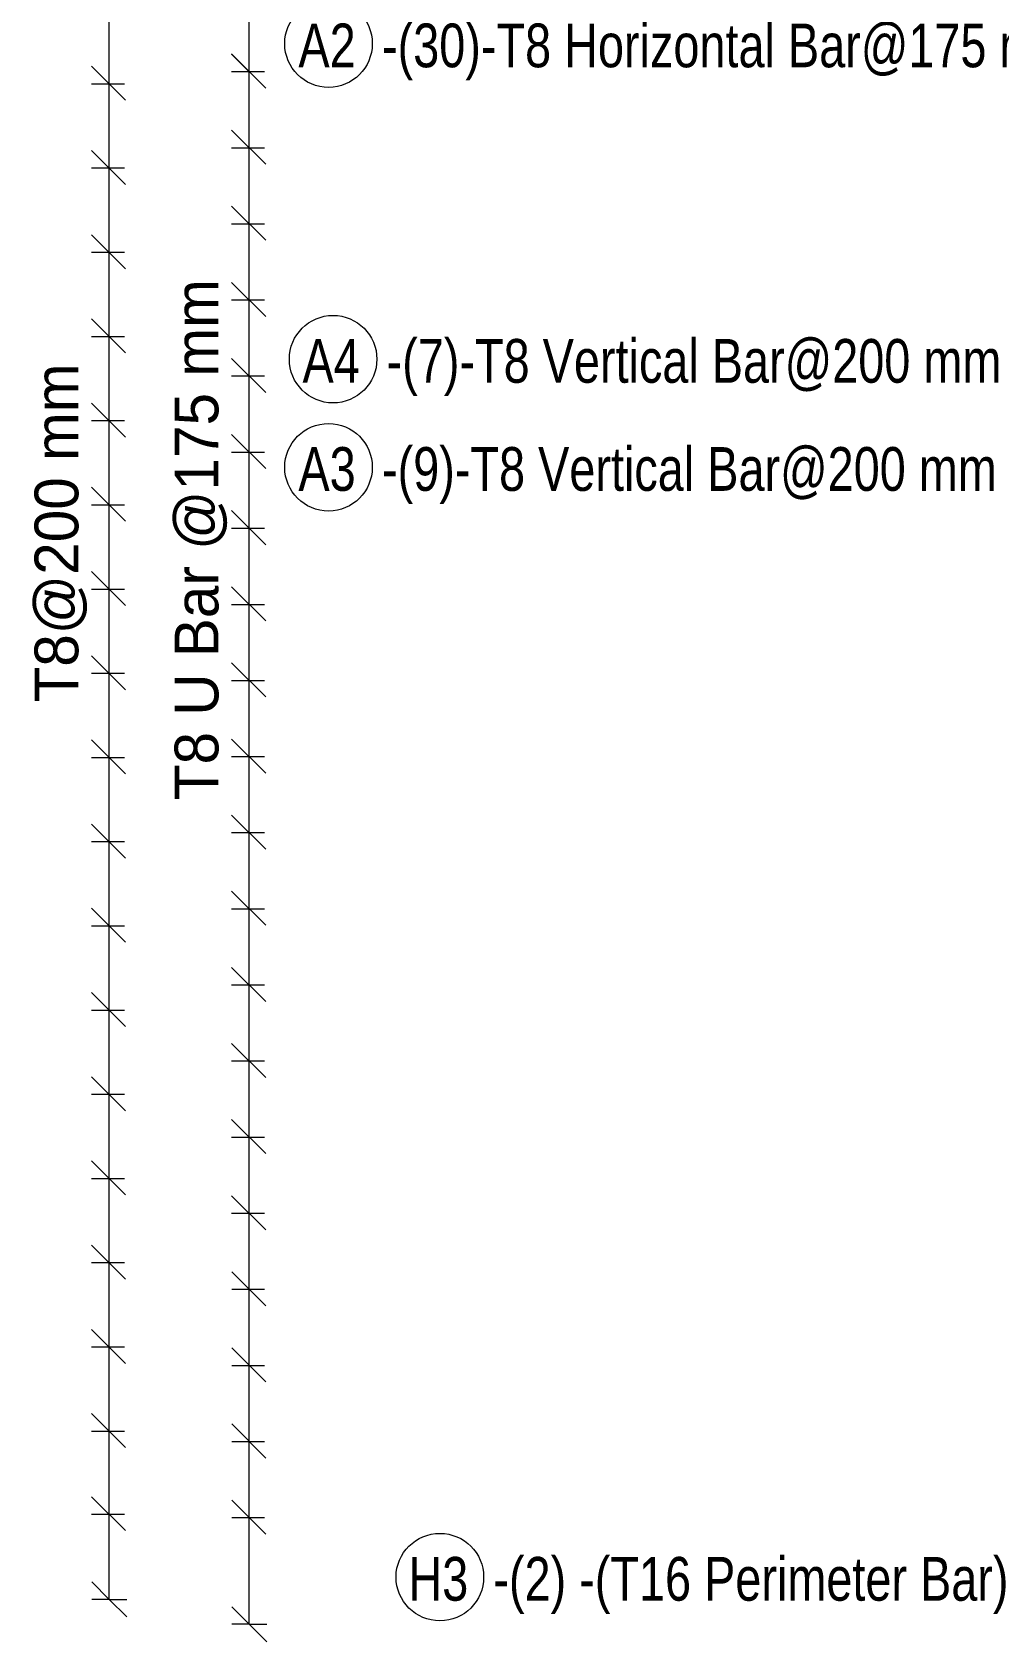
# Model space of a CAD drawing. Header units: millimetres. Extents: x -12508 to 11584, y -2169 to 13538.
# Drawn here: x -12508 to -10300, y -1392 to 2288 of the extents above; entities that cross this region are included whole.
import ezdxf

# ---------------------------------------------------------------- set-up
doc = ezdxf.new("R2010")
doc.units = ezdxf.units.MM
for name, color, linetype, lineweight in [('A-ANNO-DIMS', 211, 'Continuous', 9), ('A-ANNO-DIMS-40', 211, 'Continuous', 9), ('A-DETL-MBND', 5, 'Continuous', 18), ('S-RBAR-IDEN', 171, 'Continuous', 9)]:
    doc.layers.add(name, color=color, linetype=linetype, lineweight=lineweight)
doc.styles.add('Nirmala UI Semilight', font='NirmalaS.ttf', dxfattribs={"width": 0.8, "height": 100})
doc.styles.add('Nirmala UI Semilight_1', font='NirmalaS.ttf', dxfattribs={"height": 100})
doc.dimstyles.new('Arrow_Filled_-_2_5_NI_UI', dxfattribs={"dimscale": 304.8, "dimtxt": 104.736395, "dimasz": 0.262467, "dimexe": 0.131234, "dimexo": 0.0625, "dimgap": 0.131234, "dimtad": 1, "dimdec": 0, "dimzin": 0, "dimdsep": 46, "dimtxsty": 'Nirmala UI Semilight_1', "dimblk1": 'OBLIQUE', "dimblk2": 'OBLIQUE', "dimsah": 1, "dimcen": 0.09, "dimazin": 0, "dimtfac": 1, "dimtdec": 4, "dimtix": 1, "dimtmove": 0, "dimatfit": 3, "dimfxl": 0.131234, "dimfxlon": 1, "dimtvp": 1, "dimtolj": 1, "dimtzin": 0, "dimarcsym": 2})

# ---------------------------------------------------------------- blocks, each defined once
blk = doc.blocks.new('M_Rebar Tag_rfa Dimension - ARROW-793927-Elevation Front 1')
at = {"layer": 'S-RBAR-IDEN'}
blk.add_circle((-11584.1, 4043.1), 100, dxfattribs=at)
blk = doc.blocks.new('M_Rebar Tag_rfa MARK - ARROW-794226-Elevation Front 1')
at = {"layer": 'S-RBAR-IDEN'}
blk.add_circle((-7744.2, 3994.2), 100, dxfattribs=at)
blk = doc.blocks.new('DIMBLOCK43-Elevation Front 1')
at = {"layer": 'A-ANNO-DIMS-40'}
for p, q in [((-12012.7, 3598.5), (-12052.7, 3638.5)), ((-12012.7, 3598.5), (-12052.7, 3598.5)), ((-12012.6, -1352.1), (-12012.7, 3598.5)), ((-12012.7, 3598.5), (-11972.7, 3558.5)), ((-12012.7, 3598.5), (-11972.7, 3598.5)), ((-12012.6, -1352.1), (-12052.6, -1312.1)), ((-12012.6, -1352.1), (-12052.6, -1352.1)), ((-12012.6, -1352.1), (-11972.6, -1392.1)), ((-12012.6, -1352.1), (-11972.6, -1352.1))]:
    blk.add_line(p, q, dxfattribs=at)
at = {"layer": 'A-ANNO-DIMS-40', "color": 0, "insert": (-12183.1, 531.9), "char_height": 100, "width": 1419.083, "attachment_point": 1, "rotation": 90, "line_spacing_factor": 1.142579, "style": 'Nirmala UI Semilight_1'}
blk.add_mtext('T8 U Bar @175 mm', dxfattribs=at)
blk = doc.blocks.new('_Oblique')
at = {"color": 0, "linetype": 'ByBlock', "lineweight": -2}
blk.add_line((-0.5, -0.5), (0.5, 0.5), dxfattribs=at)
blk = doc.blocks.new('DIMBLOCK44-Elevation Front 1')
at = {"layer": 'A-ANNO-DIMS-40'}
for p, q in [((-12332.7, 3599.8), (-12372.7, 3639.8)), ((-12332.7, 3599.8), (-12372.7, 3599.8)), ((-12332.6, -1295.2), (-12332.7, 3599.8)), ((-12332.7, 3599.8), (-12292.7, 3559.8)), ((-12332.7, 3599.8), (-12292.7, 3599.8)), ((-12332.6, -1295.2), (-12372.6, -1255.2)), ((-12332.6, -1295.2), (-12372.6, -1295.2)), ((-12332.6, -1295.2), (-12292.6, -1335.2)), ((-12332.6, -1295.2), (-12292.6, -1295.2))]:
    blk.add_line(p, q, dxfattribs=at)
at = {"layer": 'A-ANNO-DIMS-40', "color": 0, "insert": (-12503.1, 755.3), "char_height": 100, "width": 952.911, "attachment_point": 1, "rotation": 90, "line_spacing_factor": 1.142579, "style": 'Nirmala UI Semilight_1'}
blk.add_mtext('T8@200 mm', dxfattribs=at)

msp = doc.modelspace()

# ---------------------------------------------------------------- linework, layer by layer
at = {"layer": 'A-DETL-MBND'}
for p, q in [((-12372.8, 2209.7), (-12295, 2132)), ((-12052.8, 2237.8), (-11975, 2160)), ((-12052.8, 2237.5), (-11975, 2159.7)), ((-12052.8, 2197.8), (-11977.8, 2197.8)), ((-12052.8, 2197.5), (-11977.8, 2197.5)), ((-12372.8, 2169.7), (-12297.8, 2169.7)), ((-12052.8, 2063.5), (-11975, 1985.7)), ((-12372.8, 2017.2), (-12295, 1939.5)), ((-12052.8, 2023.5), (-11977.8, 2023.5)), ((-12372.8, 1977.2), (-12297.8, 1977.2)), ((-12052.8, 1889.8), (-11975, 1812)), ((-12052.8, 1849.8), (-11977.8, 1849.8)), ((-12372.8, 1824.7), (-12295, 1747)), ((-12372.8, 1784.7), (-12297.8, 1784.7)), ((-12052.8, 1715.6), (-11975, 1637.8)), ((-12052.8, 1675.6), (-11977.8, 1675.6)), ((-12372.8, 1632.2), (-12295, 1554.5)), ((-12372.8, 1592.2), (-12297.8, 1592.2)), ((-12052.8, 1541.8), (-11975, 1464)), ((-12052.8, 1501.8), (-11977.8, 1501.8)), ((-12372.8, 1439.7), (-12295, 1362)), ((-12372.8, 1399.7), (-12297.8, 1399.7)), ((-12052.8, 1367.6), (-11975, 1289.8)), ((-12052.8, 1327.6), (-11977.8, 1327.6)), ((-12372.8, 1247.2), (-12295, 1169.5)), ((-12372.8, 1207.2), (-12297.8, 1207.2)), ((-12052.8, 1193.8), (-11975, 1116)), ((-12052.8, 1153.8), (-11977.8, 1153.8)), ((-12372.8, 1054.7), (-12295, 977)), ((-12372.8, 1014.7), (-12297.8, 1014.7)), ((-12052.8, 1019.6), (-11975, 941.9)), ((-12052.8, 979.6), (-11977.8, 979.6)), ((-12372.8, 862.2), (-12295, 784.5)), ((-12372.8, 822.2), (-12297.8, 822.2)), ((-12052.8, 845.8), (-11975, 768)), ((-12052.8, 805.8), (-11977.8, 805.8)), ((-12372.8, 669.7), (-12295, 592)), ((-12052.8, 671.7), (-11975, 593.9)), ((-12372.8, 629.7), (-12297.8, 629.7)), ((-12052.8, 631.7), (-11977.8, 631.7)), ((-12052.8, 497.8), (-11975, 420)), ((-12372.8, 477.2), (-12295, 399.5)), ((-12052.8, 457.8), (-11977.8, 457.8)), ((-12372.8, 437.2), (-12297.8, 437.2)), ((-12052.8, 323.7), (-11975, 245.9)), ((-12372.8, 284.7), (-12295, 207)), ((-12052.8, 283.7), (-11977.8, 283.7)), ((-12372.8, 244.7), (-12297.8, 244.7)), ((-12052.8, 149.8), (-11975, 72)), ((-12372.8, 92.2), (-12295, 14.5)), ((-12052.8, 109.8), (-11977.8, 109.8)), ((-12372.8, 52.2), (-12297.8, 52.2)), ((-12052.8, -24.2), (-11975, -102)), ((-12052.8, -64.2), (-11977.8, -64.2)), ((-12372.8, -100.3), (-12295, -178)), ((-12372.8, -140.3), (-12297.8, -140.3)), ((-12052.8, -198.2), (-11975, -275.9)), ((-12052.8, -238.2), (-11977.8, -238.2)), ((-12372.8, -292.8), (-12295, -370.5)), ((-12372.8, -332.8), (-12297.8, -332.8)), ((-12052.8, -372.2), (-11975, -450)), ((-12052.8, -412.2), (-11977.8, -412.2)), ((-12372.8, -485.3), (-12295, -563)), ((-12372.8, -525.3), (-12297.8, -525.3)), ((-12052.7, -546.2), (-11975, -623.9)), ((-12052.7, -586.2), (-11977.7, -586.2)), ((-12372.8, -677.8), (-12295, -755.5)), ((-12372.8, -717.8), (-12297.8, -717.8)), ((-12052.7, -720.2), (-11975, -797.9)), ((-12052.7, -760.2), (-11977.7, -760.2)), ((-12372.8, -870.3), (-12295, -948)), ((-12372.8, -910.3), (-12297.8, -910.3)), ((-12052.7, -894.1), (-11975, -971.9)), ((-12052.7, -934.1), (-11977.7, -934.1)), ((-12372.7, -1060.3), (-12295, -1138)), ((-12372.7, -1100.3), (-12297.7, -1100.3)), ((-12052.7, -1068.1), (-11975, -1145.9)), ((-12052.7, -1108.1), (-11977.7, -1108.1))]:
    msp.add_line(p, q, dxfattribs=at)

# ---------------------------------------------------------------- block references
at = {"layer": 'S-RBAR-IDEN'}
for name, p in [('M_Rebar Tag_rfa Dimension - ARROW-793927-Elevation Front 1', (-247.4, -1781.7)), ('M_Rebar Tag_rfa Dimension - ARROW-793927-Elevation Front 1', (-236.9, -2503)), ('M_Rebar Tag_rfa Dimension - ARROW-793927-Elevation Front 1', (-247.4, -2750.1)), ('M_Rebar Tag_rfa MARK - ARROW-794226-Elevation Front 1', (-3832.9, -5238.4))]:
    msp.add_blockref(name, p, dxfattribs=at)

# ---------------------------------------------------------------- texts
at = {"layer": 'S-RBAR-IDEN', "char_height": 100, "attachment_point": 1, "style": 'Nirmala UI Semilight'}
for s, insert, width in [('A2', (-11900.3, 2307.4), 159.055), ('-(30)-T8 Horizontal Bar@175 mm', (-11709.3, 2307.4), 1934.312), ('A4', (-11890.9, 1586.2), 161.62), ('-(7)-T8 Vertical Bar@200 mm', (-11698.8, 1586.2), 1711.122), ('A3', (-11900.3, 1339.1), 159.055), ('-(9)-T8 Vertical Bar@200 mm', (-11709.3, 1339.1), 1713.687), ('H3', (-11649, -1198.1), 166.751), ('-(2) -(T16 Perimeter Bar)', (-11454.9, -1198.1), 1398.143)]:
    msp.add_mtext(s, dxfattribs=dict(at, insert=insert, width=width))

# ---------------------------------------------------------------- dimensions: what is measured, and where the dimension line sits
at = {"layer": 'A-ANNO-DIMS'}
for base, p1, p2, text, override, picture, middle in [((-12332.7, 3599.8), (-12292.6, -1295.2), (-12292.7, 3599.8), 'T8@200 mm', {"dimpost": '<>', "dimfxl": 4895}, 'DIMBLOCK44-Elevation Front 1', (-12235.3, 1152.3)), ((-12012.7, 3598.5), (-11972.6, -1352.1), (-11972.7, 3598.5), 'T8 U Bar @175 mm', {"dimpost": '<>', "dimfxl": 4950.561725}, 'DIMBLOCK43-Elevation Front 1', (-11915, 1123.2))]:
    dim = msp.add_linear_dim(base=base, p1=p1, p2=p2, angle=270.0006, text=text, dimstyle='Arrow_Filled_-_2_5_NI_UI', override=override, dxfattribs=at)
    dim.commit()
    dim.dimension.update_dxf_attribs({"geometry": picture, "text_midpoint": middle})

doc.saveas('drawing.dxf')
